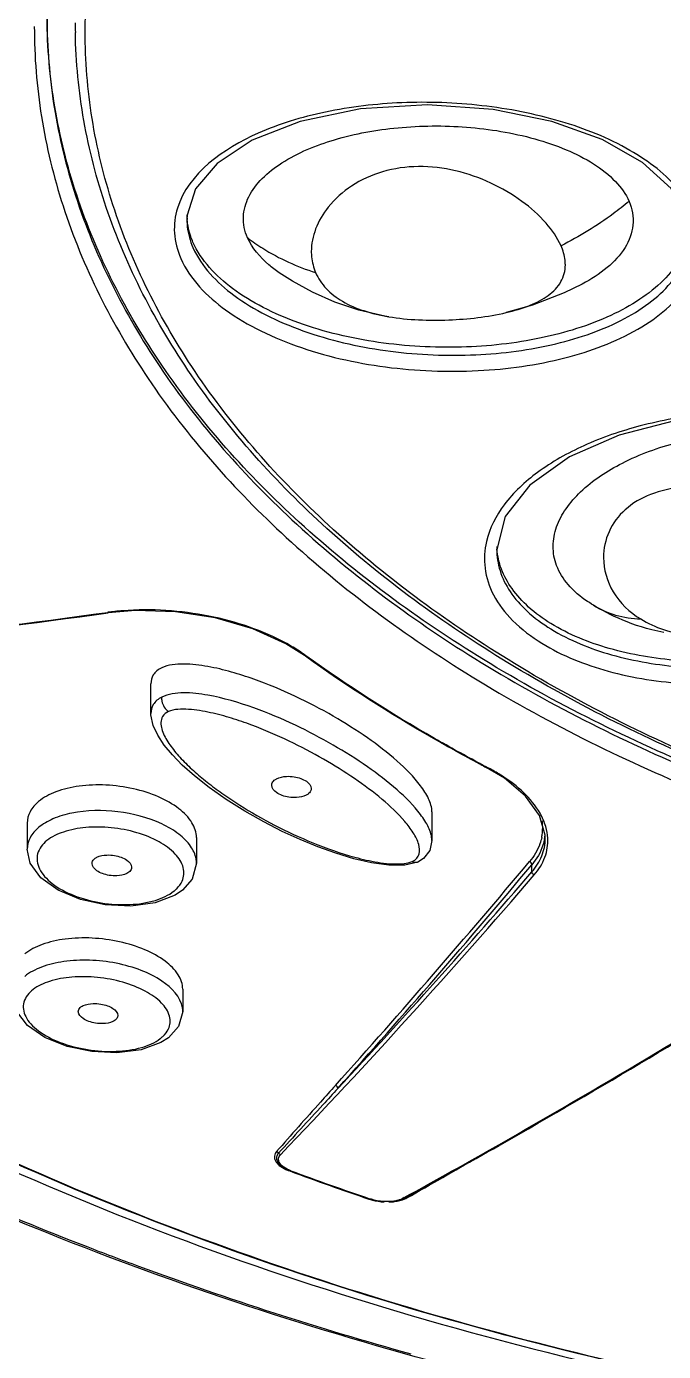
# Model space of a CAD drawing. Header units: millimetres. Extents: x 601 to 1195, y -13 to 407.
# Drawn here: x 899.69 to 908.15, y 271.26 to 288.88 of the extents above; entities that cross this region are included whole.
import ezdxf

# ---------------------------------------------------------------- set-up
doc = ezdxf.new("R2010")
doc.units = ezdxf.units.MM
doc.header["$LTSCALE"] = 0.1

msp = doc.modelspace()

# ---------------------------------------------------------------- linework, layer by layer
for p, q in [((901.8225, 286.3113), (901.8225, 286.3068)), ((906.0509, 282.3639), (905.9386, 281.9256)), ((905.9386, 281.9275), (905.9386, 281.9256)), ((907.2239, 281.185), (907.1989, 281.2005)), ((907.2226, 281.1858), (907.2239, 281.185)), ((901.139, 281.1146), (900.7786, 281.0839)), ((903.3848, 280.5153), (903.1365, 280.672)), ((903.3972, 280.5064), (903.3848, 280.5153)), ((901.3451, 279.7445), (901.3451, 280.1412)), ((901.3451, 279.7445), (901.3451, 279.7443)), ((905.7232, 279.0688), (905.7127, 279.0744)), ((906.0412, 278.8843), (905.7998, 279.0285)), ((905.8139, 279.03), (905.8036, 279.0355)), ((905.0778, 278.4377), (905.0778, 278.0563)), ((899.7, 278.2881), (899.7, 277.9409)), ((901.95, 278.097), (901.95, 277.7559)), ((905.0778, 278.0562), (905.0778, 278.0563)), ((906.5841, 278.083), (906.5825, 278.1292)), ((906.5841, 278.083), (906.5841, 278.0846)), ((899.7, 277.9416), (899.7, 277.9403)), ((901.95, 277.7553), (901.95, 277.7559)), ((904.8907, 277.7693), (904.7201, 277.7275)), ((906.4061, 277.6411), (906.4061, 277.7357)), ((901.7672, 276.0811), (901.7672, 275.7859)), ((901.7672, 275.7852), (901.7672, 275.7856)), ((901.5784, 275.4354), (901.478, 275.371)), ((905.988, 274.0135), (905.971, 274.0039)), ((903.1772, 273.6684), (903.1884, 273.6642)), ((904.3615, 273.2622), (904.2535, 273.2889)), ((904.5033, 273.2524), (904.3615, 273.2622)), ((904.6369, 273.2707), (904.5033, 273.2524)), ((904.7163, 273.3017), (904.6369, 273.2707)), ((904.7109, 273.3105), (904.6944, 273.3014)), ((904.7401, 273.3148), (904.716, 273.3016))]:
    msp.add_line(p, q)
for points in [[(908.4301, 286.4472), (908.258, 286.724), (907.8765, 287.0731), (907.3395, 287.3769), (906.6707, 287.6165), (905.8903, 287.7766), (905.0199, 287.8389), (904.1281, 287.784), (903.3265, 287.6164), (902.6879, 287.3661), (902.2236, 287.0598), (901.9369, 286.7212)], [(901.9369, 286.7212), (901.8249, 286.3712), (901.8225, 286.3069)], [(904.5033, 285.0211), (904.4518, 285.0301), (904.1084, 285.1095), (903.7869, 285.2163), (903.4899, 285.3462), (903.2245, 285.4913), (903.0489, 285.6052)], [(907.0729, 285.4547), (906.8337, 285.3375), (906.4122, 285.1735), (906.0657, 285.0761)], [(911.0847, 283.4033), (910.4784, 283.5978), (909.7885, 283.7061), (909.0507, 283.72), (908.2985, 283.6351), (907.5658, 283.4473), (906.9037, 283.1576), (906.3792, 282.7835), (906.0509, 282.3639)], [(907.1989, 281.2005), (907.1693, 281.2194), (907.1457, 281.2349)], [(908.1605, 280.8206), (908.0776, 280.8382), (908.001, 280.8567), (907.9289, 280.8762), (907.8606, 280.8965), (907.7952, 280.9177), (907.7321, 280.9398), (907.6711, 280.9628), (907.6121, 280.9866), (907.5551, 281.0111), (907.4999, 281.0363), (907.4471, 281.0617), (907.3968, 281.0872), (907.348, 281.1131), (907.301, 281.1393), (907.2563, 281.1653), (907.2239, 281.185)], [(903.1365, 280.672), (902.6981, 280.8705), (902.1996, 281.016), (901.6697, 281.0991), (901.139, 281.1146)], [(901.3737, 279.5884), (901.3454, 279.7297), (901.3451, 279.7443)], [(904.7201, 277.7275), (904.5055, 277.7283), (904.2745, 277.761), (904.0383, 277.8158), (903.8014, 277.8869), (903.5642, 277.9718), (903.3273, 278.069), (903.0888, 278.1787), (902.8444, 278.3037), (902.5915, 278.4472), (902.3424, 278.6044), (902.1162, 278.764), (901.9226, 278.917), (901.7617, 279.0607), (901.6294, 279.196), (901.521, 279.3267), (901.4353, 279.4558), (901.3737, 279.5884)], [(906.5825, 278.1292), (906.507, 278.3917), (906.323, 278.6479), (906.0412, 278.8843)], [(905.0778, 278.0562), (905.0511, 277.9255), (904.968, 277.8167), (904.8909, 277.7694)], [(901.3996, 277.2286), (901.0772, 277.1844), (900.7378, 277.2003), (900.4073, 277.2724), (900.1104, 277.397), (899.882, 277.5623), (899.7414, 277.7564), (899.7, 277.9402)], [(901.95, 277.756), (901.8912, 277.5424), (901.7636, 277.3974)], [(901.7637, 277.3975), (901.6652, 277.3311), (901.3996, 277.2286)], [(901.478, 275.371), (901.2127, 275.2745), (900.8929, 275.2342), (900.5573, 275.251), (900.2306, 275.3205), (899.9358, 275.4394), (899.7065, 275.5978), (899.5632, 275.7839), (899.5172, 275.9731)], [(901.7672, 275.7857), (901.7116, 275.5832), (901.5781, 275.4353)]]:
    msp.add_lwpolyline(points)
for centre, radius, start, end in [((907.7302, 288.9296), 7.391, 180.00023, 181.02407), ((902.6819, 286.3843), 0.8594, 180.61829, 184.89104), ((906.8965, 282.0102), 0.9579, 182.62237, 184.80503), ((878.2908, 445.6421), 166.0804, 275.672918, 277.778597), ((878.301, 445.6308), 166.075, 275.669854, 277.778604), ((901.232, 277.699), 3.4224, 97.62956, 97.77555), ((901.2421, 277.6218), 3.5003, 96.17453, 97.6248), ((901.2577, 277.476), 3.6469, 94.49694, 96.17333), ((901.9182, 278.437), 2.5537, 56.8035, 61.18688), ((902.0672, 278.6652), 2.2811, 54.15881, 56.79697), ((916.0062, 298.495), 21.9799, 242.10591, 242.33166), ((915.9975, 298.453), 21.9308, 242.07492, 242.3012), ((905.9172, 278.2254), 0.6322, 351.17409, 3.7121), ((905.8975, 278.2241), 0.652, 3.71382, 7.79523), ((905.9434, 278.1933), 0.6407, 350.35341, 355.05796), ((905.9197, 278.2255), 0.6297, 348.32588, 351.12554), ((815.962, 353.541), 117.9604, 318.12543, 320.037365), ((815.9744, 353.5164), 117.9856, 318.12543, 320.037365), ((833.1097, 340.6665), 96.6673, 317.017153, 319.308697), ((835.1193, 338.8546), 94.0128, 316.280952, 319.340994), ((851.1813, 370.1799), 110.677, 299.669144, 302.04564), ((851.2101, 370.1687), 110.6636, 299.669375, 302.035934), ((901.4604, 275.7849), 0.3068, 0.14638, 8.63027), ((915.1376, 310.6039), 40.6729, 243.77862, 248.88297), ((854.8952, 363.7621), 103.2622, 298.843491, 299.641243), ((854.9186, 363.7593), 103.2588, 298.848236, 299.631011), ((880.3312, 316.9175), 49.9792, 299.24037, 300.49575), ((903.3759, 274.2048), 0.5721, 245.34677, 249.67497), ((903.3759, 274.1701), 0.5351, 245.37249, 249.67565), ((917.1389, 311.2657), 40.106, 249.6448, 251.23656), ((917.1377, 311.2278), 40.0656, 249.62748, 251.23672), ((917.2219, 311.4306), 40.281, 249.63239, 251.23182), ((904.4874, 274.0117), 0.7602, 271.27347, 272.80549), ((916.4342, 313.7979), 44.1196, 248.80658, 249.77055), ((917.3111, 316.2228), 46.6981, 249.78981, 254.45848)]:
    msp.add_arc(centre, radius, start, end)
for points, knots in [([(919.6517, 313.8917), (917.0355, 313.8917), (911.8722, 313.5491), (904.45, 312.0222), (897.7214, 309.5542), (892.8205, 306.7273), (889.5667, 304.0756), (887.5411, 301.9853), (885.8944, 299.7673), (884.6477, 297.4462), (883.8192, 295.049), (883.4223, 292.6055), (883.4637, 290.149), (883.7799, 288.5418), (884.0046, 287.7544)], [0, 0, 0, 0, 0.1556216, 0.3067233, 0.4492796, 0.5802631, 0.6409905, 0.6984865, 0.7529561, 0.8047961, 0.8545991, 0.9031338, 0.951291, 1, 1, 1, 1]), ([(919.6517, 313.5415), (917.0674, 313.5415), (911.9664, 313.205), (904.6301, 311.7054), (897.9712, 309.2804), (893.1117, 306.5023), (889.8752, 303.8951), (887.8539, 301.8384), (886.2031, 299.655), (884.9439, 297.3688), (884.094, 295.006), (883.6668, 292.5954), (883.6696, 290.1692), (883.9556, 288.5784), (884.1643, 287.7985)], [0, 0, 0, 0, 0.1554286, 0.3063963, 0.4489243, 0.5800058, 0.6408224, 0.6984252, 0.7530062, 0.8049445, 0.8548117, 0.9033545, 0.9514448, 1, 1, 1, 1]), ([(900.4709, 288.8123), (900.4709, 289.3458), (900.592, 290.4318), (901.1282, 292.0147), (902.005, 293.5316), (903.6543, 295.4927), (906.5062, 297.606), (909.1782, 298.757), (910.631, 299.2337)], [0, 0, 0, 0, 0.1033368, 0.2096669, 0.3215046, 0.4406888, 0.7038599, 1, 1, 1, 1]), ([(885.1865, 292.4931), (885.1036, 291.7895), (885.0511, 290.3628), (885.323, 288.2248), (885.9418, 286.1164), (887.2452, 283.3171), (889.7649, 279.9935), (893.8776, 276.5735), (898.9784, 273.7322), (904.8726, 271.569), (911.3353, 270.1607), (915.8297, 269.7634), (918.1121, 269.7007)], [0, 0, 0, 0, 0.0478515, 0.0959173, 0.1449537, 0.1956368, 0.3037829, 0.4232679, 0.5545119, 0.6962005, 0.8457976, 1, 1, 1, 1]), ([(918.1133, 269.7707), (915.9519, 269.8306), (911.6908, 270.1967), (905.5425, 271.4825), (899.8902, 273.4568), (894.9309, 276.0551), (890.8379, 279.193), (888.2136, 282.2538), (886.7387, 284.8568), (885.956, 286.8261), (885.4827, 288.8352), (885.3767, 290.193), (885.3767, 290.8657)], [0, 0, 0, 0, 0.1524929, 0.3007927, 0.4418927, 0.5734154, 0.6939807, 0.803617, 0.8549471, 0.9044085, 0.9525534, 1, 1, 1, 1]), ([(914.2614, 270.0163), (912.3389, 270.2049), (908.5766, 270.7769), (903.1918, 272.2304), (898.2834, 274.2289), (893.9929, 276.7172), (890.4435, 279.6313), (887.7419, 282.8963), (886.2552, 285.8907), (885.6065, 288.3311), (885.4559, 289.5547), (885.4244, 290.163)], [0, 0, 0, 0, 0.152673, 0.3000632, 0.4398632, 0.5703486, 0.6906292, 0.8009435, 0.9029385, 0.9518605, 1, 1, 1, 1]), ([(899.9642, 288.9962), (899.9642, 288.599), (900.0289, 287.7968), (900.4179, 286.1919), (901.414, 284.224), (903.2844, 282.1213), (905.7632, 280.2966), (908.7565, 278.8083), (912.1543, 277.7055), (915.8317, 277.0273), (919.6517, 276.7984), (923.4717, 277.0273), (927.149, 277.7055), (930.5469, 278.8083), (933.5401, 280.2966), (936.0189, 282.1213), (937.8893, 284.2239), (938.8855, 286.1918), (939.2745, 287.7967), (939.3392, 288.5989), (939.3392, 288.9961)], [0, 0, 0, 0, 0.0235457, 0.0474671, 0.0975532, 0.1523896, 0.2128703, 0.2789196, 0.3497253, 0.4239656, 0.5000001, 0.5760347, 0.650275, 0.7210806, 0.7871298, 0.8476105, 0.9024468, 0.9525329, 0.9764543, 1, 1, 1, 1]), ([(919.6517, 276.9328), (918.3728, 276.9328), (915.8424, 277.0839), (912.1754, 277.7583), (908.7849, 278.8548), (905.7958, 280.3351), (903.317, 282.1503), (901.4419, 284.2426), (900.4368, 286.2018), (900.0378, 287.8011), (899.9674, 288.6009), (899.9644, 288.9971)], [0, 0, 0, 0, 0.1519633, 0.3003503, 0.4419192, 0.5740285, 0.6950533, 0.8048201, 0.9050702, 0.9529235, 1, 1, 1, 1]), ([(899.7952, 288.8789), (899.7952, 288.4783), (899.8605, 287.6692), (900.2528, 286.0506), (901.2575, 284.0658), (903.144, 281.9451), (905.6441, 280.1047), (908.663, 278.6036), (912.09, 277.4914), (915.7989, 276.8074), (919.6517, 276.5765), (923.5045, 276.8074), (927.2134, 277.4913), (930.6404, 278.6036), (933.6593, 280.1047), (936.1594, 281.945), (938.0458, 284.0657), (939.0505, 286.0505), (939.4429, 287.6692), (939.5081, 288.4783), (939.5081, 288.8789)], [0, 0, 0, 0, 0.0235457, 0.0474671, 0.0975532, 0.1523897, 0.2128704, 0.2789197, 0.3497254, 0.4239657, 0.5000003, 0.5760348, 0.6502751, 0.7210807, 0.7871299, 0.8476105, 0.9024469, 0.952533, 0.9764543, 1, 1, 1, 1]), ([(919.6493, 276.982), (918.4021, 276.9821), (915.9338, 277.1292), (912.3555, 277.7856), (909.0435, 278.8536), (906.1183, 280.2967), (903.6846, 282.0696), (901.8337, 284.1184), (900.8319, 286.0417), (900.4246, 287.6167), (900.3474, 288.4061), (900.3404, 288.7975)], [0, 0, 0, 0, 0.1512969, 0.2990983, 0.4402163, 0.572093, 0.6931715, 0.8033225, 0.9042592, 0.9525141, 1, 1, 1, 1]), ([(938.8325, 288.8123), (938.8325, 288.4253), (938.7695, 287.6437), (938.3905, 286.0801), (937.4199, 284.1629), (935.5977, 282.1143), (933.1827, 280.3366), (930.2665, 278.8866), (926.9561, 277.8122), (923.3734, 277.1515), (919.6517, 276.9285), (915.93, 277.1515), (912.3473, 277.8122), (909.0369, 278.8866), (906.1207, 280.3366), (903.7057, 282.1143), (901.8834, 284.1629), (900.9129, 286.0802), (900.5339, 287.6438), (900.4709, 288.4253), (900.4709, 288.8123)], [0, 0, 0, 0, 0.0235457, 0.047467, 0.0975531, 0.1523895, 0.2128701, 0.2789193, 0.3497249, 0.4239652, 0.4999997, 0.5760343, 0.6502746, 0.7210803, 0.7871296, 0.8476103, 0.9024468, 0.9525329, 0.9764543, 1, 1, 1, 1]), ([(908.3734, 286.6872), (908.1948, 286.9109), (907.6856, 287.2936), (906.7751, 287.6539), (905.7451, 287.8543), (904.6904, 287.8918), (903.8359, 287.7929), (903.1996, 287.6289), (902.4592, 287.3576), (901.84, 286.9296), (901.6967, 286.4635)], [0, 0, 0, 0, 0.1158448, 0.2506902, 0.3942943, 0.5382357, 0.6761512, 0.74118, 0.8026817, 1, 1, 1, 1]), ([(918.149, 269.2602), (916.1229, 269.3123), (912.1168, 269.623), (906.2895, 270.7077), (900.8332, 272.3791), (895.8987, 274.5938), (891.6209, 277.2958), (888.1182, 280.4226), (885.4963, 283.8999), (884.3714, 286.4686), (884.0045, 287.7544)], [0, 0, 0, 0, 0.1476542, 0.292094, 0.4309947, 0.5624066, 0.6849804, 0.7981947, 0.9025971, 1, 1, 1, 1]), ([(902.6273, 286.0715), (902.5899, 286.1575), (902.5517, 286.3476), (902.6311, 286.6314), (902.8209, 286.8752), (903.1934, 287.1604), (903.8071, 287.41), (904.6423, 287.5597), (905.5425, 287.5665), (906.2946, 287.4435), (906.8553, 287.2542), (907.2218, 287.0696), (907.5145, 286.8421), (907.6554, 286.6522), (907.6983, 286.554)], [0, 0, 0, 0, 0.0454893, 0.0901316, 0.1384924, 0.1926266, 0.3160039, 0.4547941, 0.601997, 0.7502572, 0.8215661, 0.8881418, 0.9481063, 1, 1, 1, 1]), ([(906.7928, 285.963), (906.7447, 286.0736), (906.5894, 286.2939), (906.2694, 286.5753), (905.8624, 286.8145), (905.3961, 286.9783), (904.9031, 287.0375), (904.4247, 286.9717), (904.0086, 286.7839), (903.7881, 286.587), (903.7014, 286.4782)], [0, 0, 0, 0, 0.1000435, 0.2194326, 0.3515233, 0.4891633, 0.6266264, 0.7594827, 0.884607, 1, 1, 1, 1]), ([(901.6967, 286.4635), (901.6641, 286.3577), (901.6356, 286.1271), (901.6946, 285.9029), (901.7408, 285.7968)], [0, 0, 0, 0, 0.489081, 1, 1, 1, 1]), ([(903.7014, 286.4782), (903.6315, 286.3905), (903.52, 286.2037), (903.4753, 285.9889), (903.4753, 285.8871)], [0, 0, 0, 0, 0.5243212, 1, 1, 1, 1]), ([(907.6983, 286.5538), (907.6296, 286.4968), (907.3451, 286.2747), (907.0352, 286.0853), (906.7928, 285.963)], [0, 0, 0, 0, 0.247479, 1, 1, 1, 1]), ([(907.6983, 286.554), (907.7406, 286.4567), (907.7775, 286.2357), (907.6554, 285.9156), (907.4042, 285.6529), (907.1907, 285.5169), (907.0729, 285.4547)], [0, 0, 0, 0, 0.2288219, 0.4578725, 0.7126959, 1, 1, 1, 1]), ([(901.8225, 286.3069), (901.8227, 286.2764), (901.83, 286.1511), (901.8649, 286.0279), (901.9028, 285.9409)], [0, 0, 0, 0, 0.2428818, 1, 1, 1, 1]), ([(901.9028, 286.013), (901.8922, 286.0373), (901.8547, 286.1331), (901.8322, 286.235), (901.8256, 286.3111)], [0, 0, 0, 0, 0.257629, 1, 1, 1, 1]), ([(901.7408, 285.7968), (901.8618, 285.5189), (902.2247, 285.1548), (902.8092, 284.8145), (903.5388, 284.5186), (904.5359, 284.3065), (905.7466, 284.2707), (906.8804, 284.4424), (907.7174, 284.763), (908.2327, 285.1375), (908.5051, 285.4559), (908.6531, 285.8211), (908.6464, 286.0781), (908.6193, 286.1985)], [0, 0, 0, 0, 0.1096139, 0.1750937, 0.2453939, 0.3930899, 0.5411542, 0.6811184, 0.8057546, 0.8605841, 0.9100268, 0.9553785, 1, 1, 1, 1]), ([(908.4909, 286.1153), (908.4721, 286.0041), (908.3872, 285.7792), (908.1545, 285.4874), (907.8365, 285.2351), (907.3024, 284.9442), (906.5045, 284.701), (905.4584, 284.5862), (904.369, 284.6479), (903.4829, 284.8549), (902.8404, 285.1288), (902.3267, 285.439), (902.0104, 285.7658), (901.9028, 286.013)], [0, 0, 0, 0, 0.0445768, 0.0928278, 0.1459812, 0.2040588, 0.3324837, 0.4726823, 0.6183749, 0.7620231, 0.8300696, 0.8933816, 1, 1, 1, 1]), ([(901.9028, 285.9409), (902.0141, 285.6852), (902.3442, 285.3487), (902.8774, 285.0296), (903.5434, 284.7486), (904.4576, 284.5378), (905.5757, 284.4799), (906.6381, 284.6069), (907.4385, 284.8687), (907.9585, 285.1815), (908.2553, 285.4513), (908.4545, 285.7639), (908.5031, 285.9987), (908.5031, 286.1117)], [0, 0, 0, 0, 0.1083049, 0.1728416, 0.2421164, 0.3879036, 0.5348, 0.6749211, 0.8016409, 0.8582172, 0.9095521, 0.9561024, 1, 1, 1, 1]), ([(902.6272, 286.0717), (902.6925, 286.0213), (902.9719, 285.8267), (903.287, 285.6853), (903.5328, 285.6079)], [0, 0, 0, 0, 0.2425162, 1, 1, 1, 1]), ([(903.0489, 285.6052), (903.001, 285.6384), (902.8341, 285.766), (902.6883, 285.9316), (902.6273, 286.0715)], [0, 0, 0, 0, 0.2765533, 1, 1, 1, 1]), ([(906.8503, 285.7103), (906.8503, 285.7306), (906.8449, 285.8173), (906.8193, 285.9021), (906.7928, 285.963)], [0, 0, 0, 0, 0.2340605, 1, 1, 1, 1]), ([(903.4753, 285.8871), (903.4753, 285.8629), (903.4799, 285.7676), (903.5044, 285.6732), (903.5328, 285.6079)], [0, 0, 0, 0, 0.2535957, 1, 1, 1, 1]), ([(903.5328, 285.6079), (903.5666, 285.5303), (903.6682, 285.3805), (903.8937, 285.2098), (904.1795, 285.0886), (904.3911, 285.04), (904.5033, 285.0211)], [0, 0, 0, 0, 0.2155941, 0.4496827, 0.7106363, 1, 1, 1, 1]), ([(906.6242, 285.3048), (906.6908, 285.3536), (906.8085, 285.4702), (906.8503, 285.6333), (906.8503, 285.7103)], [0, 0, 0, 0, 0.5173715, 1, 1, 1, 1]), ([(906.0657, 285.0761), (906.1727, 285.1012), (906.3672, 285.158), (906.5499, 285.2503), (906.6242, 285.3048)], [0, 0, 0, 0, 0.5440651, 1, 1, 1, 1]), ([(904.5033, 285.0211), (904.766, 284.977), (905.2927, 284.9589), (905.8156, 285.0173), (906.0657, 285.0761)], [0, 0, 0, 0, 0.509175, 1, 1, 1, 1]), ([(911.3383, 283.3246), (911.0825, 283.4549), (910.5141, 283.649), (909.619, 283.7702), (908.7138, 283.7466), (907.8641, 283.5957), (907.1128, 283.3381), (906.4916, 282.9895), (906.0279, 282.5637), (905.8427, 282.2094), (905.802, 282.0337)], [0, 0, 0, 0, 0.1382419, 0.2861108, 0.433154, 0.5724955, 0.7001815, 0.8139738, 0.9131602, 1, 1, 1, 1]), ([(907.1458, 281.2349), (907.0505, 281.2981), (906.886, 281.437), (906.7216, 281.6952), (906.6719, 281.9697), (906.724, 282.2346), (906.8557, 282.4807), (907.1315, 282.7935), (907.6283, 283.1176), (908.3621, 283.3822), (909.2115, 283.5105), (909.9592, 283.4744), (910.527, 283.3258), (910.7862, 283.2091), (910.901, 283.1385)], [0, 0, 0, 0, 0.0590594, 0.1096493, 0.1549109, 0.1995181, 0.2464523, 0.2974694, 0.4134312, 0.5479367, 0.6978091, 0.8544907, 0.9303959, 1, 1, 1, 1]), ([(910.2383, 282.2888), (910.1107, 282.3674), (909.8278, 282.5069), (909.3727, 282.6628), (908.8917, 282.7587), (908.4193, 282.7721), (907.9881, 282.6838), (907.6361, 282.481), (907.4084, 282.177), (907.3576, 281.9359), (907.3576, 281.8188)], [0, 0, 0, 0, 0.1300372, 0.2724144, 0.4164389, 0.5538993, 0.6799422, 0.793632, 0.898468, 1, 1, 1, 1]), ([(906.54, 280.6791), (906.8104, 280.5127), (907.4393, 280.2654), (908.4439, 280.1122), (909.4652, 280.1421), (910.4098, 280.3331), (911.2174, 280.6577), (911.7627, 281.0372), (912.0705, 281.3951), (912.2254, 281.6747), (912.3031, 281.972), (912.2955, 282.1743), (912.2771, 282.2718)], [0, 0, 0, 0, 0.1384866, 0.2901937, 0.4409457, 0.5818905, 0.7084317, 0.8184721, 0.8675471, 0.9132255, 0.956714, 1, 1, 1, 1]), ([(912.1421, 282.2128), (912.117, 282.0318), (911.9544, 281.6593), (911.5011, 281.2117), (910.8802, 280.848), (910.1215, 280.5829), (909.2603, 280.4341), (908.3451, 280.424), (907.4537, 280.5712), (906.8981, 280.7942), (906.6586, 280.9416)], [0, 0, 0, 0, 0.08748, 0.1868342, 0.3009426, 0.4292745, 0.5695969, 0.7176335, 0.8653255, 1, 1, 1, 1]), ([(906.6586, 280.8695), (906.9066, 280.7168), (907.482, 280.4873), (908.4028, 280.3371), (909.1972, 280.3482), (909.8097, 280.4339), (910.3672, 280.5602), (910.9873, 280.7859), (911.5176, 281.1141), (911.8367, 281.4263), (912.0121, 281.6716), (912.1247, 281.934), (912.1516, 282.1185), (912.1516, 282.2089)], [0, 0, 0, 0, 0.1368607, 0.286807, 0.4363477, 0.5082163, 0.5771949, 0.704678, 0.8167397, 0.8669887, 0.9136642, 0.9575329, 1, 1, 1, 1]), ([(905.802, 282.0337), (905.7753, 281.9185), (905.7608, 281.6698), (905.8847, 281.2971), (906.1528, 280.9516), (906.3998, 280.7654), (906.54, 280.6791)], [0, 0, 0, 0, 0.2153894, 0.442348, 0.7001452, 1, 1, 1, 1]), ([(905.9386, 281.9256), (905.9388, 281.831), (905.9703, 281.6327), (906.1118, 281.3491), (906.346, 281.0853), (906.5467, 280.9384), (906.6586, 280.8695)], [0, 0, 0, 0, 0.2130419, 0.4438235, 0.7041902, 1, 1, 1, 1]), ([(906.6586, 280.9416), (906.554, 281.006), (906.3647, 281.1435), (906.139, 281.3888), (905.9928, 281.6528), (905.9496, 281.8396), (905.942, 281.93)], [0, 0, 0, 0, 0.2915247, 0.5517707, 0.7849048, 1, 1, 1, 1]), ([(907.3576, 281.8188), (907.3576, 281.6613), (907.454, 281.3266), (907.7057, 281.0923), (907.8518, 281.0023)], [0, 0, 0, 0, 0.4785284, 1, 1, 1, 1]), ([(903.149, 280.6745), (902.8288, 280.8512), (902.1071, 281.0903), (901.3523, 281.1416), (900.9718, 281.1117)], [0, 0, 0, 0, 0.4892874, 1, 1, 1, 1]), ([(907.2239, 281.185), (907.3154, 281.1288), (907.5197, 281.0398), (907.7394, 281.0068), (907.8518, 281.0023)], [0, 0, 0, 0, 0.4882208, 1, 1, 1, 1]), ([(907.8518, 281.0023), (908.0418, 280.8854), (908.5065, 280.743), (908.9815, 280.7648), (909.2253, 280.8023)], [0, 0, 0, 0, 0.4748065, 1, 1, 1, 1]), ([(905.7127, 279.0744), (905.5069, 279.1835), (904.7116, 279.6214), (903.9446, 280.1114), (903.3972, 280.5064)], [0, 0, 0, 0, 0.2565027, 1, 1, 1, 1]), ([(905.727, 279.0759), (905.5203, 279.1854), (904.7219, 279.6251), (903.9521, 280.1174), (903.4029, 280.5144)], [0, 0, 0, 0, 0.2565716, 1, 1, 1, 1]), ([(901.4879, 280.3522), (901.4437, 280.3316), (901.3667, 280.274), (901.3451, 280.1815), (901.3451, 280.1412)], [0, 0, 0, 0, 0.5472712, 1, 1, 1, 1]), ([(905.0778, 278.4377), (905.0779, 278.498), (905.0368, 278.6242), (904.8841, 278.8578), (904.6088, 279.1325), (904.2152, 279.4356), (903.7623, 279.7212), (903.259, 279.9844), (902.8035, 280.1754), (902.4124, 280.3018), (902.1006, 280.3766), (901.7905, 280.4137), (901.5767, 280.3937), (901.4879, 280.3522)], [0, 0, 0, 0, 0.0421367, 0.089277, 0.1949218, 0.3114913, 0.4363405, 0.5685255, 0.7080943, 0.7808968, 0.8557237, 0.9314858, 1, 1, 1, 1]), ([(901.4879, 279.963), (901.4434, 279.9403), (901.3673, 279.8794), (901.3451, 279.7855), (901.3451, 279.7445)], [0, 0, 0, 0, 0.5490124, 1, 1, 1, 1]), ([(901.4879, 279.963), (901.4857, 279.9455), (901.4897, 279.8733), (901.5308, 279.8012), (901.5767, 279.7721)], [0, 0, 0, 0, 0.2448072, 1, 1, 1, 1]), ([(905.0778, 278.0563), (905.0778, 278.1167), (905.037, 278.2428), (904.8841, 278.4757), (904.6086, 278.7492), (904.2149, 279.0513), (903.7619, 279.3368), (903.2583, 279.601), (902.7048, 279.834), (902.2033, 279.9833), (901.7897, 280.0329), (901.5755, 280.0076), (901.4879, 279.963)], [0, 0, 0, 0, 0.0421886, 0.0891757, 0.1945686, 0.3110523, 0.4359492, 0.5682755, 0.7080251, 0.8556093, 0.9312666, 1, 1, 1, 1]), ([(901.5767, 279.7721), (901.5461, 279.7583), (901.4933, 279.7171), (901.4722, 279.6249), (901.4866, 279.5381), (901.5328, 279.4213), (901.6261, 279.2799), (901.7669, 279.119), (901.9318, 278.9627), (902.1151, 278.8114), (902.3139, 278.6651), (902.6011, 278.4747), (902.9916, 278.2516), (903.5012, 278.0149), (903.9622, 277.852), (904.3562, 277.7626), (904.5639, 277.7406), (904.6674, 277.7473)], [0, 0, 0, 0, 0.0248836, 0.0456521, 0.0668367, 0.0893872, 0.138325, 0.1914283, 0.2477017, 0.3065396, 0.3675682, 0.4305584, 0.5619345, 0.7004396, 0.846753, 0.9231484, 1, 1, 1, 1]), ([(904.9028, 278.0038), (904.8876, 278.059), (904.8313, 278.168), (904.6721, 278.3744), (904.4106, 278.6186), (904.0458, 278.8909), (903.6322, 279.1487), (903.1763, 279.3884), (902.766, 279.5651), (902.4151, 279.686), (902.1365, 279.7615), (901.8959, 279.8024), (901.7071, 279.8055), (901.6157, 279.7895), (901.5767, 279.7721)], [0, 0, 0, 0, 0.043806, 0.0923005, 0.1992627, 0.3160075, 0.4403986, 0.5716489, 0.70979, 0.7816559, 0.8554568, 0.9305857, 0.9673576, 1, 1, 1, 1]), ([(906.0155, 278.9126), (905.9995, 278.9229), (905.9338, 278.9644), (905.866, 279.0027), (905.8139, 279.03)], [0, 0, 0, 0, 0.2440294, 1, 1, 1, 1]), ([(902.949, 278.7911), (902.949, 278.7972), (902.9521, 278.823), (902.9691, 278.8454), (902.9841, 278.858)], [0, 0, 0, 0, 0.2364575, 1, 1, 1, 1]), ([(902.9841, 278.858), (902.9934, 278.8658), (903.042, 278.8966), (903.1005, 278.9076), (903.1455, 278.91)], [0, 0, 0, 0, 0.2115341, 1, 1, 1, 1]), ([(903.2473, 278.9047), (903.2775, 278.9), (903.3346, 278.8852), (903.4205, 278.8452), (903.4739, 278.7863), (903.474, 278.7474)], [0, 0, 0, 0, 0.3159215, 0.5985673, 1, 1, 1, 1]), ([(906.5907, 278.2423), (906.5727, 278.304), (906.4506, 278.5792), (906.2117, 278.7853), (906.0155, 278.9126)], [0, 0, 0, 0, 0.2153707, 1, 1, 1, 1]), ([(901.95, 278.0965), (901.95, 278.1652), (901.8958, 278.3188), (901.7085, 278.5024), (901.4384, 278.6526), (901.1081, 278.7562), (900.7507, 278.8043), (900.4015, 278.7921), (900.0947, 278.722), (899.9185, 278.6305), (899.8507, 278.574)], [0, 0, 0, 0, 0.0846813, 0.1896012, 0.3176565, 0.462661, 0.6140951, 0.7603446, 0.8911396, 1, 1, 1, 1]), ([(903.1771, 278.6335), (903.1467, 278.6382), (903.0893, 278.6529), (903.0028, 278.6929), (902.949, 278.752), (902.949, 278.7911)], [0, 0, 0, 0, 0.3158826, 0.5986867, 1, 1, 1, 1]), ([(903.4388, 278.6804), (903.4296, 278.6727), (903.3815, 278.6422), (903.3235, 278.6311), (903.279, 278.6285)], [0, 0, 0, 0, 0.2117052, 1, 1, 1, 1]), ([(903.474, 278.7474), (903.474, 278.7413), (903.4708, 278.7155), (903.4538, 278.6931), (903.4388, 278.6804)], [0, 0, 0, 0, 0.2364623, 1, 1, 1, 1]), ([(899.8507, 278.574), (899.8059, 278.5367), (899.7298, 278.4524), (899.7, 278.3407), (899.7, 278.2887)], [0, 0, 0, 0, 0.5283221, 1, 1, 1, 1]), ([(901.8717, 277.9814), (901.8293, 278.0423), (901.7105, 278.1574), (901.3927, 278.3416), (900.9065, 278.4671), (900.4049, 278.46), (900.052, 278.3584), (899.9079, 278.2769), (899.8507, 278.2288)], [0, 0, 0, 0, 0.1016789, 0.2222126, 0.5000038, 0.7771998, 0.8976725, 1, 1, 1, 1]), ([(899.8507, 278.2288), (899.8059, 278.1911), (899.7298, 278.1061), (899.7, 277.9938), (899.7, 277.9415)], [0, 0, 0, 0, 0.5280993, 1, 1, 1, 1]), ([(901.7594, 277.519), (901.7717, 277.5462), (901.7876, 277.6058), (901.7746, 277.738), (901.664, 277.9039), (901.4431, 278.058), (901.1512, 278.1739), (900.8207, 278.2372), (900.4897, 278.2416), (900.1963, 278.188), (900.0263, 278.1073), (899.9619, 278.0554)], [0, 0, 0, 0, 0.0404927, 0.0815379, 0.1763887, 0.2979173, 0.442525, 0.5984664, 0.7513144, 0.8879533, 1, 1, 1, 1]), ([(899.9619, 278.0554), (899.9064, 278.0108), (899.8355, 277.9212), (899.8269, 277.7783), (899.8613, 277.6731), (899.9322, 277.5723), (900.0788, 277.4396), (900.3328, 277.3087), (900.6848, 277.2166), (901.0531, 277.1938), (901.3853, 277.2416), (901.58, 277.3281), (901.6522, 277.3863)], [0, 0, 0, 0, 0.0895097, 0.1310019, 0.1754528, 0.2260849, 0.2843972, 0.4226687, 0.5802124, 0.7395683, 0.8834076, 1, 1, 1, 1]), ([(901.95, 277.756), (901.9499, 277.7748), (901.9426, 277.8551), (901.9068, 277.9309), (901.8717, 277.9814)], [0, 0, 0, 0, 0.2346406, 1, 1, 1, 1]), ([(904.8148, 277.7785), (904.8386, 277.7892), (904.8799, 277.8167), (904.9213, 277.8982), (904.9136, 277.9643), (904.9028, 278.0038)], [0, 0, 0, 0, 0.2954571, 0.5367784, 1, 1, 1, 1]), ([(906.5364, 278.0981), (906.5305, 278.0697), (906.498, 277.9531), (906.4333, 277.8468), (906.3744, 277.7764)], [0, 0, 0, 0, 0.2400998, 1, 1, 1, 1]), ([(906.575, 278.086), (906.5698, 278.0551), (906.5386, 277.9279), (906.4697, 277.8118), (906.4061, 277.7357)], [0, 0, 0, 0, 0.2402027, 1, 1, 1, 1]), ([(906.4061, 277.6411), (906.4607, 277.7042), (906.5506, 277.8424), (906.5837, 278.0051), (906.5841, 278.083)], [0, 0, 0, 0, 0.5172698, 1, 1, 1, 1]), ([(906.4375, 277.6001), (906.4971, 277.6693), (906.5941, 277.8223), (906.6222, 278.0029), (906.6176, 278.0882)], [0, 0, 0, 0, 0.5166554, 1, 1, 1, 1]), ([(900.5625, 277.7513), (900.5625, 277.7573), (900.5656, 277.7825), (900.5827, 277.8042), (900.5976, 277.8162)], [0, 0, 0, 0, 0.2362058, 1, 1, 1, 1]), ([(900.5976, 277.8162), (900.6069, 277.8237), (900.6559, 277.8532), (900.7143, 277.8629), (900.7591, 277.8647)], [0, 0, 0, 0, 0.2099848, 1, 1, 1, 1]), ([(900.861, 277.858), (900.8912, 277.853), (900.9483, 277.8377), (901.0336, 277.7976), (901.0875, 277.7396), (901.0875, 277.7011)], [0, 0, 0, 0, 0.3174356, 0.6013015, 1, 1, 1, 1]), ([(900.7902, 277.5942), (900.7599, 277.5992), (900.7025, 277.6144), (900.6168, 277.6545), (900.5625, 277.7127), (900.5625, 277.7513)], [0, 0, 0, 0, 0.317393, 0.6013993, 1, 1, 1, 1]), ([(901.0523, 277.6362), (901.0431, 277.6288), (900.9945, 277.5994), (900.9366, 277.5897), (900.8922, 277.5878)], [0, 0, 0, 0, 0.2101406, 1, 1, 1, 1]), ([(901.0875, 277.7011), (901.0875, 277.6952), (901.0843, 277.6699), (901.0672, 277.6483), (901.0523, 277.6362)], [0, 0, 0, 0, 0.2362126, 1, 1, 1, 1]), ([(904.6674, 277.7473), (904.6809, 277.7482), (904.731, 277.7528), (904.7813, 277.7634), (904.8148, 277.7785)], [0, 0, 0, 0, 0.2692472, 1, 1, 1, 1]), ([(904.8907, 277.7693), (904.8852, 277.7668), (904.8598, 277.7594), (904.8321, 277.7682), (904.8148, 277.7785)], [0, 0, 0, 0, 0.2303013, 1, 1, 1, 1]), ([(901.6522, 277.3863), (901.6642, 277.3959), (901.7069, 277.4337), (901.7423, 277.4809), (901.7594, 277.519)], [0, 0, 0, 0, 0.2687988, 1, 1, 1, 1]), ([(901.7672, 276.0806), (901.7672, 276.1471), (901.7122, 276.2969), (901.5248, 276.4742), (901.2549, 276.6202), (900.9245, 276.7215), (900.5672, 276.7693), (900.2184, 276.7587), (899.9124, 276.6923), (899.736, 276.6047), (899.6679, 276.5502)], [0, 0, 0, 0, 0.0826208, 0.1865443, 0.3147338, 0.4606598, 0.6132935, 0.7605158, 0.8916713, 1, 1, 1, 1]), ([(901.7637, 275.8309), (901.7413, 275.9791), (901.536, 276.1845), (901.21, 276.3425), (900.8819, 276.4358), (900.5343, 276.475), (900.1974, 276.4594), (899.903, 276.3909), (899.7337, 276.3044), (899.6679, 276.2512)], [0, 0, 0, 0, 0.1901589, 0.3207963, 0.4670607, 0.6183924, 0.7634904, 0.8926691, 1, 1, 1, 1]), ([(901.5767, 275.5519), (901.5888, 275.5779), (901.6047, 275.635), (901.5914, 275.7629), (901.4796, 275.9232), (901.2591, 276.0716), (900.9671, 276.1843), (900.6366, 276.2465), (900.3061, 276.2522), (900.0138, 276.2022), (899.8437, 276.1257), (899.7789, 276.0759)], [0, 0, 0, 0, 0.0392342, 0.0790125, 0.172128, 0.2934557, 0.4391111, 0.5966794, 0.7509889, 0.8883524, 1, 1, 1, 1]), ([(899.7789, 276.0759), (899.7242, 276.0339), (899.653, 275.9489), (899.6439, 275.8106), (899.6783, 275.7092), (899.749, 275.612), (899.896, 275.4833), (900.1503, 275.3562), (900.5023, 275.266), (900.8704, 275.2423), (901.2017, 275.2866), (901.3966, 275.3685), (901.4693, 275.4243)], [0, 0, 0, 0, 0.0877191, 0.1279338, 0.1712375, 0.2210928, 0.2790877, 0.4180235, 0.5773323, 0.7385683, 0.8835536, 1, 1, 1, 1]), ([(900.4149, 275.8446), (900.4242, 275.8517), (900.4735, 275.8801), (900.5316, 275.8889), (900.5762, 275.8904)], [0, 0, 0, 0, 0.2080908, 1, 1, 1, 1]), ([(900.6779, 275.8835), (900.7081, 275.8785), (900.7652, 275.8636), (900.8498, 275.8251), (900.9047, 275.7691), (900.9047, 275.7316)], [0, 0, 0, 0, 0.3211313, 0.6068733, 1, 1, 1, 1]), ([(900.3797, 275.7824), (900.3797, 275.7881), (900.3829, 275.8126), (900.4001, 275.8332), (900.4149, 275.8446)], [0, 0, 0, 0, 0.2343214, 1, 1, 1, 1]), ([(900.6075, 275.6302), (900.5771, 275.6352), (900.5198, 275.6501), (900.435, 275.6886), (900.3797, 275.7447), (900.3797, 275.7824)], [0, 0, 0, 0, 0.3211015, 0.6069516, 1, 1, 1, 1]), ([(900.9047, 275.7316), (900.9047, 275.7259), (900.9015, 275.7014), (900.8843, 275.6807), (900.8695, 275.6693)], [0, 0, 0, 0, 0.2343329, 1, 1, 1, 1]), ([(900.8695, 275.6693), (900.8603, 275.6622), (900.8113, 275.634), (900.7536, 275.6251), (900.7092, 275.6236)], [0, 0, 0, 0, 0.2082127, 1, 1, 1, 1]), ([(901.4693, 275.4243), (901.4813, 275.4336), (901.5239, 275.4696), (901.5595, 275.5149), (901.5767, 275.5519)], [0, 0, 0, 0, 0.2705786, 1, 1, 1, 1]), ([(903.7963, 274.8022), (903.7301, 274.7284), (903.4681, 274.4361), (903.2069, 274.143), (903.0136, 273.9221)], [0, 0, 0, 0, 0.2523125, 1, 1, 1, 1]), ([(903.8274, 274.7608), (903.7614, 274.6885), (903.499, 274.4019), (903.2362, 274.1158), (903.0399, 273.9013)], [0, 0, 0, 0, 0.251941, 1, 1, 1, 1]), ([(903.0136, 273.9221), (902.9993, 273.9057), (902.9771, 273.8643), (902.9947, 273.7912), (903.0532, 273.7299), (903.1064, 273.6991), (903.1373, 273.6849)], [0, 0, 0, 0, 0.2089739, 0.4156961, 0.6737832, 1, 1, 1, 1]), ([(903.0399, 273.9013), (903.0297, 273.8901), (903.0131, 273.8647), (903.011, 273.834), (903.0134, 273.8201)], [0, 0, 0, 0, 0.5181263, 1, 1, 1, 1]), ([(903.0315, 273.7764), (903.0375, 273.7673), (903.0706, 273.7277), (903.1161, 273.7006), (903.1529, 273.6837)], [0, 0, 0, 0, 0.2122475, 1, 1, 1, 1]), ([(903.2023, 273.668), (903.1706, 273.6798), (903.1159, 273.7062), (903.0537, 273.7596), (903.0306, 273.8275), (903.0522, 273.866), (903.0659, 273.8803)], [0, 0, 0, 0, 0.338757, 0.6025495, 0.8023386, 1, 1, 1, 1]), ([(903.2023, 273.668), (903.2012, 273.6672), (903.1976, 273.6648), (903.1918, 273.6659), (903.19, 273.6683)], [0, 0, 0, 0, 0.3160617, 1, 1, 1, 1]), ([(904.2383, 273.2912), (904.2543, 273.2857), (904.3215, 273.2658), (904.3915, 273.2555), (904.4446, 273.2527)], [0, 0, 0, 0, 0.2414934, 1, 1, 1, 1]), ([(904.4744, 273.2566), (904.4198, 273.257), (904.3475, 273.2658), (904.2783, 273.2858), (904.2618, 273.2914)], [0, 0, 0, 0, 0.7577595, 1, 1, 1, 1]), ([(904.6516, 273.2825), (904.6388, 273.278), (904.5812, 273.2615), (904.5207, 273.2563), (904.4744, 273.2566)], [0, 0, 0, 0, 0.226325, 1, 1, 1, 1]), ([(904.5246, 273.2525), (904.5428, 273.2534), (904.6093, 273.2591), (904.6757, 273.2745), (904.7199, 273.2943)], [0, 0, 0, 0, 0.2737491, 1, 1, 1, 1])]:
    msp.add_open_spline(points, degree=3, knots=knots)
for points in [[(900.769, 281.0899), (900.7712, 281.0869), (900.7748, 281.0834), (900.7786, 281.0839)], [(903.4029, 280.5144), (903.3973, 280.5122), (903.3897, 280.5118), (903.3848, 280.5153)], [(905.8139, 279.03), (905.8098, 279.0277), (905.804, 279.0263), (905.7998, 279.0285)], [(903.1455, 278.91), (903.1794, 278.9119), (903.2137, 278.91), (903.2473, 278.9047)], [(903.279, 278.6285), (903.245, 278.6266), (903.2107, 278.6283), (903.1771, 278.6335)], [(906.6176, 278.0882), (906.6147, 278.1403), (906.6054, 278.1923), (906.5907, 278.2423)], [(900.7591, 277.8647), (900.7931, 277.866), (900.8274, 277.8636), (900.861, 277.858)], [(906.4061, 277.7357), (906.4071, 277.7529), (906.3909, 277.7717), (906.3744, 277.7764)], [(906.4375, 277.6001), (906.4209, 277.6048), (906.405, 277.6239), (906.4061, 277.6411)], [(900.8922, 277.5878), (900.8582, 277.5864), (900.8238, 277.5887), (900.7902, 277.5942)], [(900.5762, 275.8904), (900.6102, 275.8915), (900.6444, 275.8891), (900.6779, 275.8835)], [(900.7092, 275.6236), (900.6753, 275.6224), (900.641, 275.6247), (900.6075, 275.6302)], [(903.8274, 274.7608), (903.8287, 274.778), (903.8129, 274.7974), (903.7963, 274.8022)], [(903.0399, 273.9013), (903.0345, 273.9111), (903.0244, 273.9191), (903.0136, 273.9221)], [(903.0134, 273.8201), (903.0161, 273.8045), (903.0228, 273.7896), (903.0315, 273.7764)], [(903.0659, 273.8803), (903.0552, 273.8834), (903.0453, 273.8916), (903.0399, 273.9013)], [(904.2618, 273.2914), (904.2595, 273.2896), (904.2562, 273.288), (904.2535, 273.2889)], [(904.6944, 273.3014), (904.6807, 273.2939), (904.6663, 273.2877), (904.6516, 273.2825)], [(904.6944, 273.3014), (904.701, 273.2985), (904.7097, 273.2981), (904.716, 273.3016)], [(904.7199, 273.2943), (904.7284, 273.2981), (904.7367, 273.3022), (904.7448, 273.3068)], [(904.7233, 273.3068), (904.7296, 273.3103), (904.7383, 273.3097), (904.7448, 273.3068)]]:
    msp.add_open_spline(points, degree=3)

doc.saveas('drawing.dxf')
